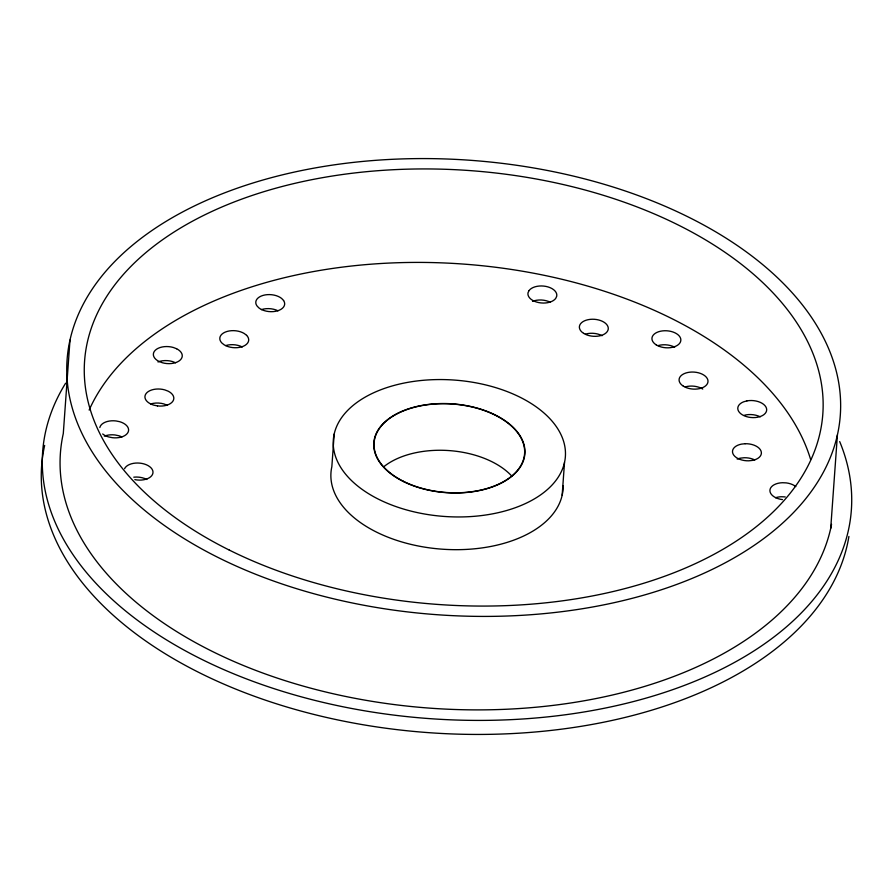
<?xml version="1.0" encoding="UTF-8"?>
<svg xmlns="http://www.w3.org/2000/svg" width="893" height="893" viewBox="0 0 893 893"><rect width="100%" height="100%" fill="white"/><g stroke="black" fill="none" stroke-linecap="round" stroke-linejoin="round"><path stroke-width="1.34" d="M69.989 340.088L63.291 433.563A387.595 227.815 4.1 0 0 400.555 705.347A387.595 227.815 4.1 0 0 831.55 524.325M334.183 434.031L331.839 466.738A116.336 68.381 4.1 0 0 440.171 549.028A116.336 68.381 4.1 0 0 563.126 485.613M562.166 495.202L564.51 462.485A116.336 68.381 4.1 0 0 404.741 382.93A116.336 68.381 4.1 0 0 378.788 499.354A116.336 68.381 4.1 0 0 564.51 462.485M830.713 528.377L837.411 434.913A387.595 227.815 4.1 0 0 305.082 169.837A387.595 227.815 4.1 0 0 218.618 557.745A387.595 227.815 4.1 0 0 837.411 434.913M744.048 415.435L745.956 414.899A14.478 8.506 4.1 0 1 760.256 416.852M785.226 496.91L781.453 496.742A14.478 8.506 4.1 0 0 775.57 497.736M175.586 362.759L172.316 361.498A14.478 8.506 4.1 0 0 157.983 361.955M167.147 405.199L163.877 403.937A14.478 8.506 4.1 0 0 150.582 404.016M848.908 536.436A405.411 238.297 4.1 0 1 400.745 730.072A405.411 238.297 4.1 0 1 44.65 445.395M133.783 477.175A14.478 8.506 4.1 0 1 146.82 479.485M104.336 436.164A14.478 8.506 4.1 0 1 115.018 434.969L118.657 435.706A14.478 8.506 4.1 0 1 121.928 436.967M225.75 345.569A14.478 8.506 4.1 0 1 242.293 346.986M585.574 334.094A14.478 8.506 4.1 0 1 602.094 335.701M261.426 309.614A14.478 8.506 4.1 0 1 278.002 310.797M532.541 301.354A14.478 8.506 4.1 0 1 550.144 302.169M658.141 345.591A14.478 8.506 4.1 0 1 674.673 347.198M685.299 386.892A14.478 8.506 4.1 0 1 702.746 389.058M737.183 459.091A14.478 8.506 4.1 0 1 740.464 458.142L744.115 457.741A14.478 8.506 4.1 0 1 754.786 459.962M383.633 466.86A75.738 44.516 4.1 0 1 511.868 476.181M839.688 441.577A405.411 238.297 4.1 0 1 427.423 718.463A405.411 238.297 4.1 0 1 65.624 383.209M124.573 468.713A14.478 8.506 4.1 0 1 142.266 463.5A14.478 8.506 4.1 0 1 152.513 474.417A14.478 8.506 4.1 0 1 134.832 479.63M102.695 433.976A14.478 8.506 4.1 0 0 108.645 436.934L112.295 437.682A14.478 8.506 4.1 0 0 128.123 432.156A14.478 8.506 4.1 0 0 119.662 421.686L116.023 420.949A14.478 8.506 4.1 0 0 99.826 427.535M782.502 499.622A14.478 8.506 4.1 0 1 769.911 490.592A14.478 8.506 4.1 0 1 782.458 482.722L786.231 482.89A14.478 8.506 4.1 0 1 795.819 486.596M89.144 410.077A370.07 217.524 4.1 0 1 460.375 263.859A370.07 217.524 4.1 0 1 810.565 459.27M529.002 290.627L528.031 292.737A14.478 8.506 4.1 0 0 538.646 302.571A14.478 8.506 4.1 0 0 555.725 298.385L556.696 296.275A14.478 8.506 4.1 0 0 546.081 286.441A14.478 8.506 4.1 0 0 529.002 290.627M746.961 400.879L743.657 401.805A14.478 8.506 4.1 0 0 739.571 412.588A14.478 8.506 4.1 0 0 757.498 417.254L760.803 416.328A14.478 8.506 4.1 0 0 764.888 405.545A14.478 8.506 4.1 0 0 746.961 400.879M745.119 443.721L741.469 444.122A14.478 8.506 4.1 0 0 732.963 453.778A14.478 8.506 4.1 0 0 748.769 460.81L752.419 460.408A14.478 8.506 4.1 0 0 760.914 450.742A14.478 8.506 4.1 0 0 745.119 443.721M157.514 405.902L153.864 405.165A14.478 8.506 4.1 0 1 146.017 393.668A14.478 8.506 4.1 0 1 164.881 389.917L168.152 391.179A14.478 8.506 4.1 0 1 172.74 401.415A14.478 8.506 4.1 0 1 157.514 405.902M176.591 348.739L173.32 347.477A14.478 8.506 4.1 0 0 155.282 350.257A14.478 8.506 4.1 0 0 159.032 361.464L162.303 362.725A14.478 8.506 4.1 0 0 180.341 359.935A14.478 8.506 4.1 0 0 176.591 348.739M246.613 335.344L244.247 333.502A14.478 8.506 4.1 0 0 225.203 332.118A14.478 8.506 4.1 0 0 221.899 343.035L224.255 344.877A14.478 8.506 4.1 0 0 243.298 346.261A14.478 8.506 4.1 0 0 246.613 335.344M283.572 300.494L281.675 298.474A14.478 8.506 4.1 0 0 262.977 295.427A14.478 8.506 4.1 0 0 256.883 305.786L258.769 307.806A14.478 8.506 4.1 0 0 277.466 310.853A14.478 8.506 4.1 0 0 283.572 300.494M583.62 333.346A14.478 8.506 4.1 0 0 607.798 330.633A14.478 8.506 4.1 0 0 590.061 319.381A14.478 8.506 4.1 0 0 583.62 333.346M656.188 344.843A14.478 8.506 4.1 0 0 680.366 342.131A14.478 8.506 4.1 0 0 662.639 330.879A14.478 8.506 4.1 0 0 656.188 344.843M683.346 386.156A14.478 8.506 4.1 0 0 707.513 383.443A14.478 8.506 4.1 0 0 689.787 372.18A14.478 8.506 4.1 0 0 683.346 386.156M229.244 550.055A370.07 217.524 4.1 0 0 820.064 432.77A370.07 217.524 4.1 0 0 311.802 179.683A370.07 217.524 4.1 0 0 229.244 550.055M403.591 481.394A75.436 44.337 4.1 0 0 524.035 457.484A75.436 44.337 4.1 0 0 420.424 405.891A75.436 44.337 4.1 0 0 403.591 481.394M403.413 481.517A75.738 44.516 4.1 0 0 524.325 457.517A75.738 44.516 4.1 0 0 420.313 405.723A75.738 44.516 4.1 0 0 403.413 481.517"/></g></svg>
